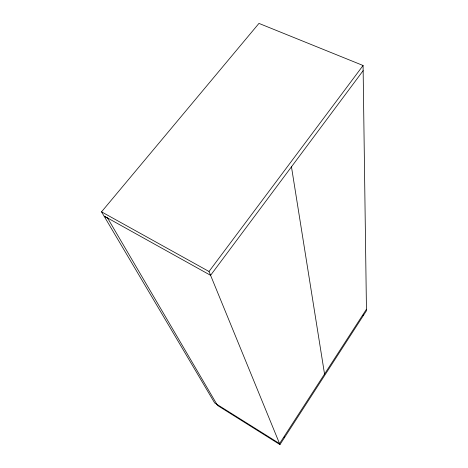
<?xml version="1.0" encoding="UTF-8"?>
<svg xmlns="http://www.w3.org/2000/svg" width="468" height="468" viewBox="0 0 468 468"><rect width="100%" height="100%" fill="white"/><g stroke="black" fill="none" stroke-linecap="round" stroke-linejoin="round"><path stroke-width="0.7" d="M363.566 314.759L362.799 315.765M284.696 436.802L284.058 437.785M366.45 309.243L279.56 443.611L214.654 402.93L104.153 216.269L107.698 218.24M107.529 217.959L217.521 405.44L279.963 444.6L366.467 310.711L363.074 65.497L258.962 23.4L101.533 211.84L103.984 215.988L210.588 275.319L363.145 70.656M279.963 444.6L209.015 271.487L363.074 65.497M101.533 211.84L209.015 271.487M291.465 166.824L324.54 374.055"/></g></svg>
